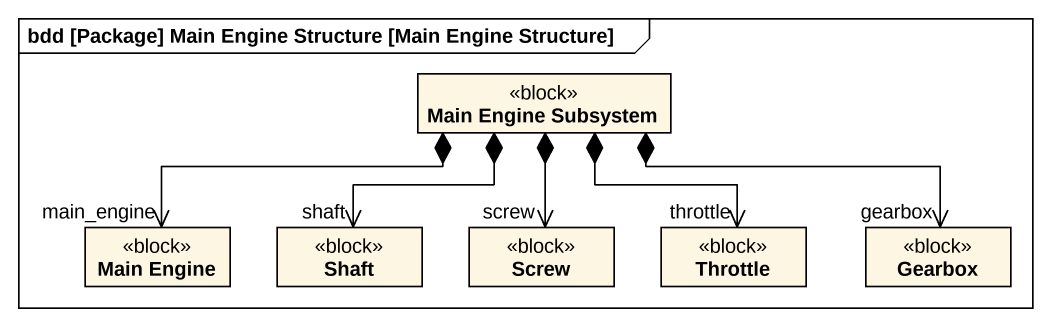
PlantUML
@startuml
mainframe bdd [Package] Main Engine Structure [Main Engine Structure]
hide circle
hide empty members
class "Main Engine Subsystem" as Main_Engine_Subsystem <<block>>
class "Main Engine" as Main_Engine <<block>>
class Shaft <<block>>
class Screw <<block>>
class Throttle <<block>>
class Gearbox <<block>>
Main_Engine_Subsystem *-left-> "main_engine" Main_Engine
Main_Engine_Subsystem *--> "shaft" Shaft
Main_Engine_Subsystem *--> "screw" Screw
Main_Engine_Subsystem *--> "throttle" Throttle
Main_Engine_Subsystem *-right-> "gearbox" Gearbox
@enduml
